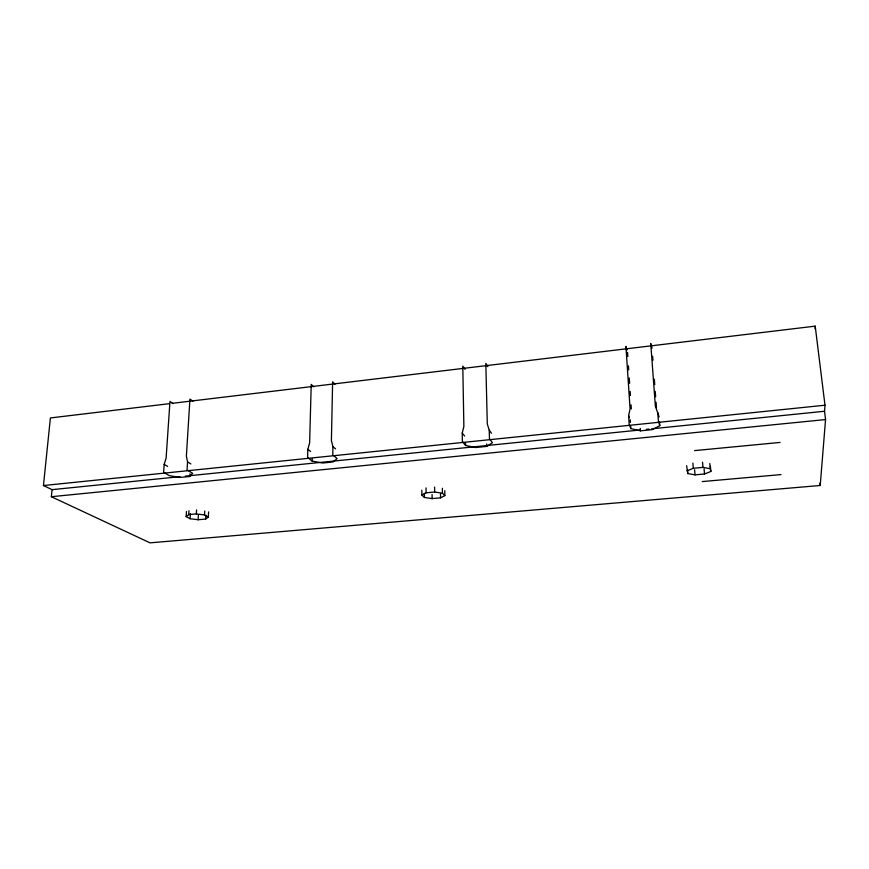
<?xml version="1.0" encoding="UTF-8"?>
<svg xmlns="http://www.w3.org/2000/svg" width="869" height="869" viewBox="0 0 869 869"><rect width="100%" height="100%" fill="white"/><g stroke="black" fill="none" stroke-linecap="round" stroke-linejoin="round"><path stroke-width="1.3" d="M334.999 384.228L332.621 381.828L331.404 440.648L332.936 446.612L332.762 454.889L337.118 458.571L332.979 461.971L322.703 463.014L312.167 461.113L307.604 457.485L307.832 449.251L309.636 442.973L311.211 384.413L313.698 386.781M312.167 461.113L312.232 458.789M815.089 328.819L815.209 326.147L172.084 403.346M186.466 511.428L186.151 516.62L190.072 518.739L198.132 519.738L205.66 519.054L208.321 517.077L204.487 514.937L204.715 511.037M205.66 519.054L205.877 515.187M208.321 517.077L208.603 511.895M198.132 519.738L198.425 514.589M186.151 516.62L188.714 514.611L196.34 513.905L196.568 509.984M173.083 403.64L169.976 401.435L166.098 458.245L164.176 464.328L163.622 472.312L169.346 475.68L180.231 477.439L189.8 476.473L189.963 473.844M188.714 514.611L188.953 510.7M190.072 518.739L190.387 513.579M192.961 401.261L189.942 399.034L186.379 456.084L187.552 461.873L187.052 469.89L192.592 473.312L189.8 476.473M169.477 403.661L50.402 417.946L43.45 485.543L52.064 489.66L51.358 496.72L150.022 542.853L820.217 485.489L825.55 419.564L824.529 411.265L824.996 405.226L815.209 326.147M659.517 421.91L659.788 425.658L652.315 429.634L640.41 430.839L630.84 428.613L629.189 424.354L628.613 415.578L630.079 408.854L625.93 346.459L627.081 349.914M487.867 366.588L485.814 363.361L487.303 424.05L489.247 430.209L489.453 438.747L492.43 442.734L486.738 446.405L475.701 447.524L465.588 445.471L462.373 441.539L462.232 433.044L463.872 426.549L462.797 366.131L465.002 369.325M421.867 495.08L426.082 492.821L434.641 492.028L442.44 493.201L444.852 495.612L440.55 497.839L432.121 498.6L424.409 497.47L421.867 495.08L421.845 490.17M687.031 470.857L693.299 468.282L702.978 467.403L710.266 468.728L710.853 471.476L704.531 473.996L695.026 474.854L687.792 473.572L686.608 465.675M43.45 485.543L824.996 405.226M52.064 489.66L180.057 476.668M185.314 476.136L639.714 430.025M646.34 429.351L648.969 429.08M651.587 428.819L824.529 411.265M51.358 496.72L825.55 419.564M694.603 450.609L780.08 442.43M702.25 481.578L780.981 474.593M196.34 513.905L204.487 514.937M164.176 464.328L167.598 466.392M187.552 461.873L190.865 463.97M307.832 449.251L310.559 451.478M332.936 446.612L335.532 448.871M462.232 433.044L464.633 436.042M489.247 430.209L491.474 433.251M628.613 415.578L629.438 417.739M659.136 416.903L655.367 406.16L650.729 343.472L652.043 348.121M659.788 425.658L658.43 421.346L657.779 412.514M819.934 483.11L820.217 485.489M710.397 466.305L710.853 471.476M709.799 463.525L710.266 468.728M704.086 468.858L704.531 473.996M702.521 462.178L702.978 467.403M694.592 469.727L695.026 474.854M692.865 463.068L693.299 468.282M687.477 469.705L687.792 473.572M652.641 356.236L652.945 360.287M654.346 379.221L654.748 384.619M655.248 391.387L655.65 396.785M656.052 402.195L656.453 407.604M640.247 428.363L640.41 430.839M627.548 352.412L627.82 356.442M628.45 365.86L628.721 369.901M629.265 377.972L629.623 383.348M630.166 391.43L630.427 395.46M631.057 404.878L631.328 408.919M630.264 419.912L630.427 422.388M630.677 426.125L630.84 428.613M486.683 444.005L486.738 446.405M465.545 443.06L465.588 445.471M444.787 490.713L444.852 495.612M442.386 488.269L442.44 493.201M440.507 493.777L440.55 497.839M434.598 487.085L434.641 492.028M432.089 494.548L432.121 498.6M426.049 487.878L426.082 492.821M424.387 493.396L424.409 497.47"/></g></svg>
